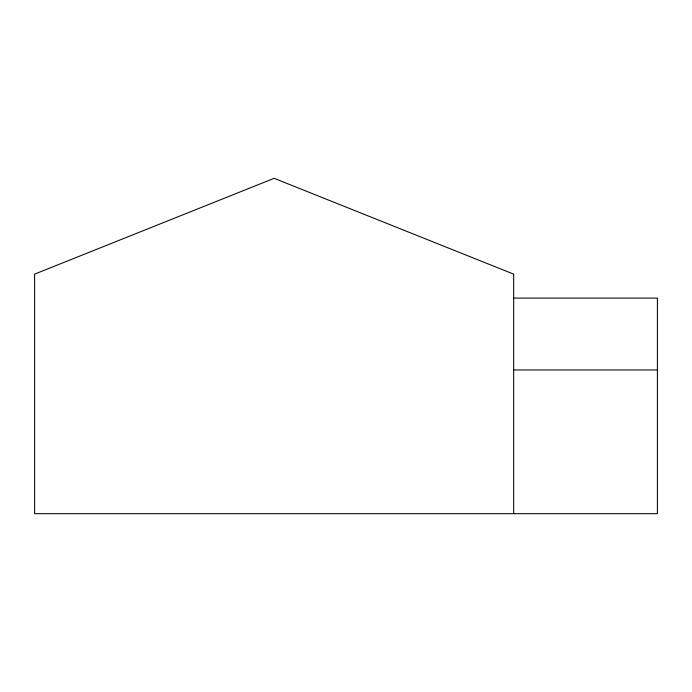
<?xml version="1.0" encoding="UTF-8"?>
<svg xmlns="http://www.w3.org/2000/svg" width="692" height="692" viewBox="0 0 692 692"><rect width="100%" height="100%" fill="white"/><g stroke="black" fill="none" stroke-linecap="round" stroke-linejoin="round"><path stroke-width="1.04" d="M513.68 298.096L657.4 298.096L657.4 513.68L34.6 513.68L34.6 274.136L274.136 178.32L513.68 274.136L513.68 513.68M513.68 369.952L657.4 369.952"/></g></svg>
